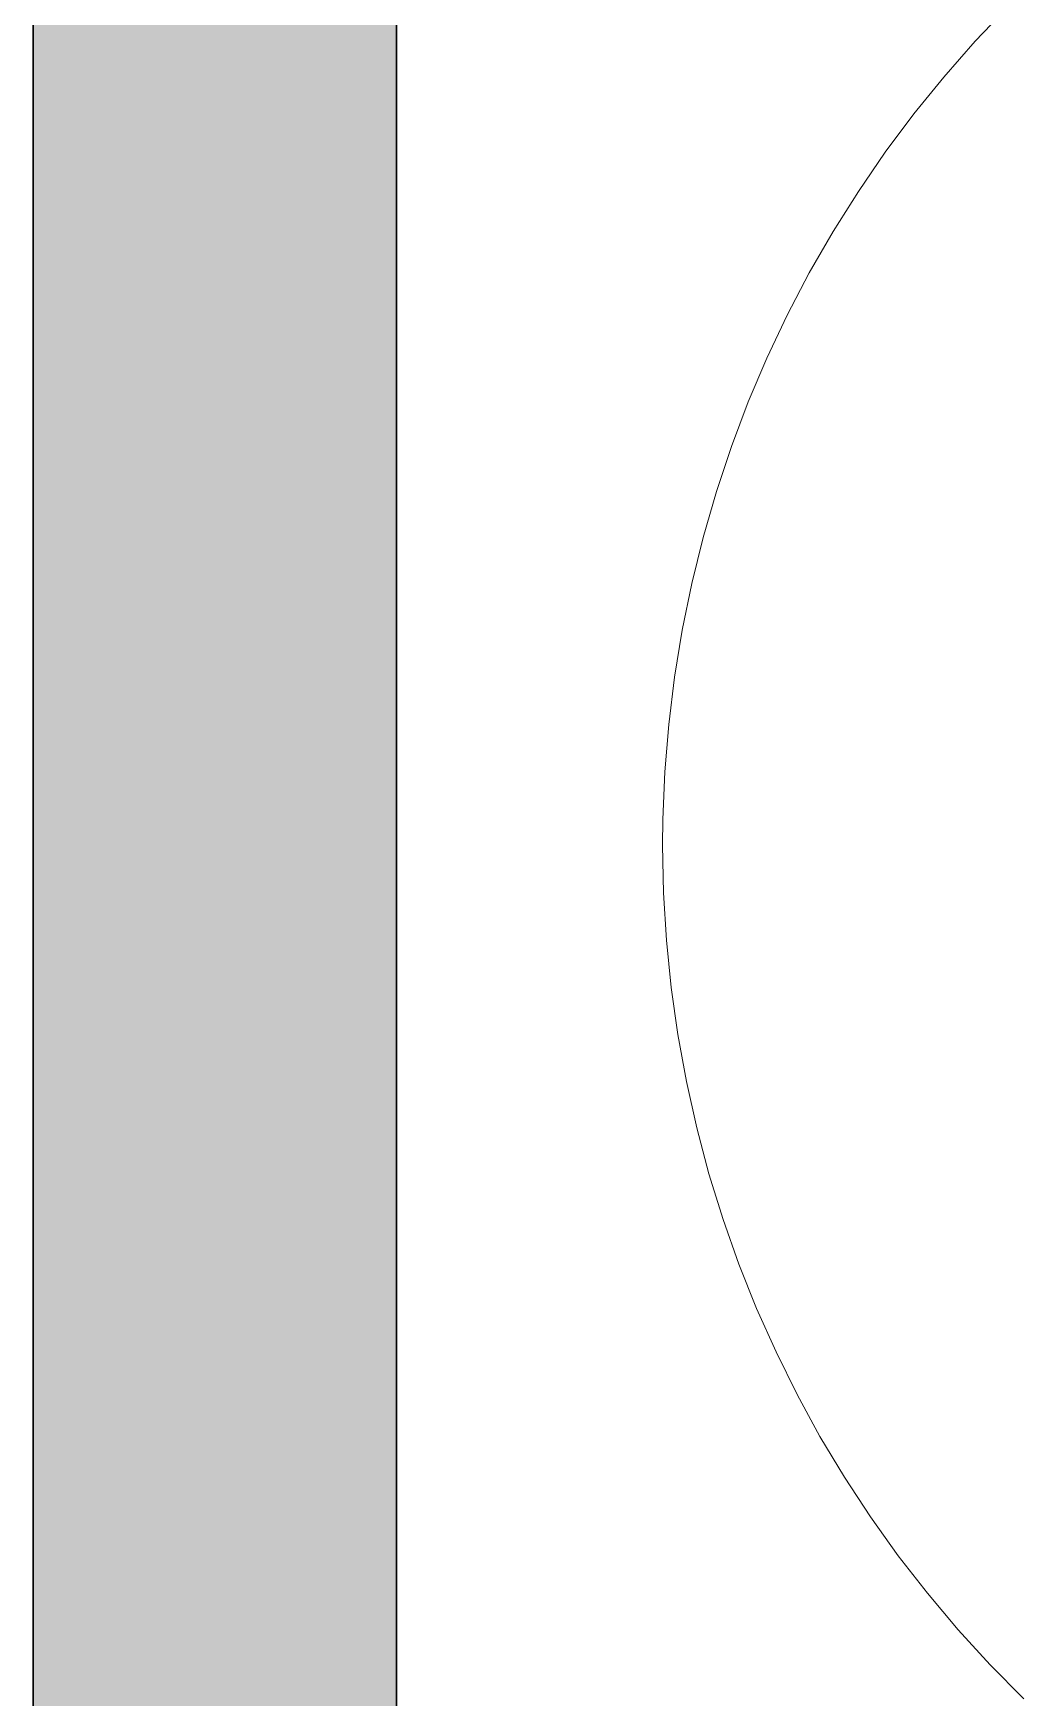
# Model space of a CAD drawing. Header units: millimetres. Extents: x 155927 to 326028, y -36033 to 97293.
# Drawn here: x 219977 to 220310, y 31597 to 32156 of the extents above; entities that cross this region are included whole.
import ezdxf

# ---------------------------------------------------------------- set-up
doc = ezdxf.new("R2010")
doc.units = ezdxf.units.MM
doc.header["$MEASUREMENT"] = 0
for name, color, linetype, lineweight in [('A-WALL-PATT', 7, 'CONTINUOUS', 9), ('I-FURN', 8, 'CONTINUOUS', 9), ('I-WALL', 7, 'CONTINUOUS', 9)]:
    doc.layers.add(name, color=color, linetype=linetype, lineweight=lineweight)

msp = doc.modelspace()

# ---------------------------------------------------------------- hatches: boundary and pattern name
at = {"layer": 'A-WALL-PATT'}
h = msp.add_hatch(color=256, dxfattribs=at)
h.paths.add_polyline_path([(220099.21, 28529.61), (220099.21, 33185.61), (219977.21, 33185.61), (219977.21, 28529.61)], flags=0)
h.paths.add_polyline_path([(220099.21, 34095.61), (220099.21, 34245.61), (219977.21, 34245.61), (219977.21, 34095.61)], flags=0)

# ---------------------------------------------------------------- linework, layer by layer
at = {"layer": 'I-FURN'}
for p, q in [((220304.74, 32165.25), (220293.7, 32153.67)), ((220293.7, 32153.67), (220283.13, 32141.66)), ((220283.13, 32141.66), (220273.05, 32129.24)), ((220273.05, 32129.24), (220263.47, 32116.42)), ((220263.47, 32116.42), (220254.42, 32103.23)), ((220254.42, 32103.23), (220245.9, 32089.69)), ((220245.9, 32089.69), (220237.93, 32075.81)), ((220237.93, 32075.81), (220230.52, 32061.64)), ((220230.52, 32061.64), (220223.68, 32047.17)), ((220223.68, 32047.17), (220217.42, 32032.45)), ((220217.42, 32032.45), (220211.76, 32017.48)), ((220211.76, 32017.48), (220206.71, 32002.3)), ((220206.71, 32002.3), (220202.26, 31986.93)), ((220202.26, 31986.93), (220198.43, 31971.4)), ((220198.43, 31971.4), (220195.23, 31955.72)), ((220195.23, 31955.72), (220192.66, 31939.93)), ((220192.66, 31939.93), (220190.72, 31924.05)), ((220190.72, 31924.05), (220189.41, 31908.11)), ((220189.41, 31908.11), (220188.75, 31892.12)), ((220188.75, 31892.12), (220188.65, 31883.49)), ((220188.65, 31883.49), (220188.97, 31867.49)), ((220188.97, 31867.49), (220189.93, 31851.52)), ((220189.93, 31851.52), (220191.53, 31835.6)), ((220191.53, 31835.6), (220193.76, 31819.76)), ((220193.76, 31819.76), (220196.63, 31804.02)), ((220196.63, 31804.02), (220200.12, 31788.4)), ((220200.12, 31788.4), (220204.23, 31772.94)), ((220204.23, 31772.94), (220208.96, 31757.66)), ((220208.96, 31757.66), (220214.29, 31742.58)), ((220214.29, 31742.58), (220220.23, 31727.72)), ((220220.23, 31727.72), (220226.75, 31713.11)), ((220226.75, 31713.11), (220233.86, 31698.77)), ((220233.86, 31698.77), (220241.53, 31684.73)), ((220241.53, 31684.73), (220249.75, 31671.01)), ((220249.75, 31671.01), (220258.52, 31657.63)), ((220258.52, 31657.63), (220267.81, 31644.61)), ((220267.81, 31644.61), (220277.62, 31631.97)), ((220277.62, 31631.97), (220287.93, 31619.73)), ((220287.93, 31619.73), (220298.72, 31607.92)), ((220298.72, 31607.92), (220309.97, 31596.54))]:
    msp.add_line(p, q, dxfattribs=at)
at = {"layer": 'I-WALL', "lineweight": 30}
for p, q in [((219977.21, 33185.61), (219977.21, 28529.61)), ((220099.21, 29859.61), (220099.21, 33185.61))]:
    msp.add_line(p, q, dxfattribs=at)

doc.saveas('drawing.dxf')
